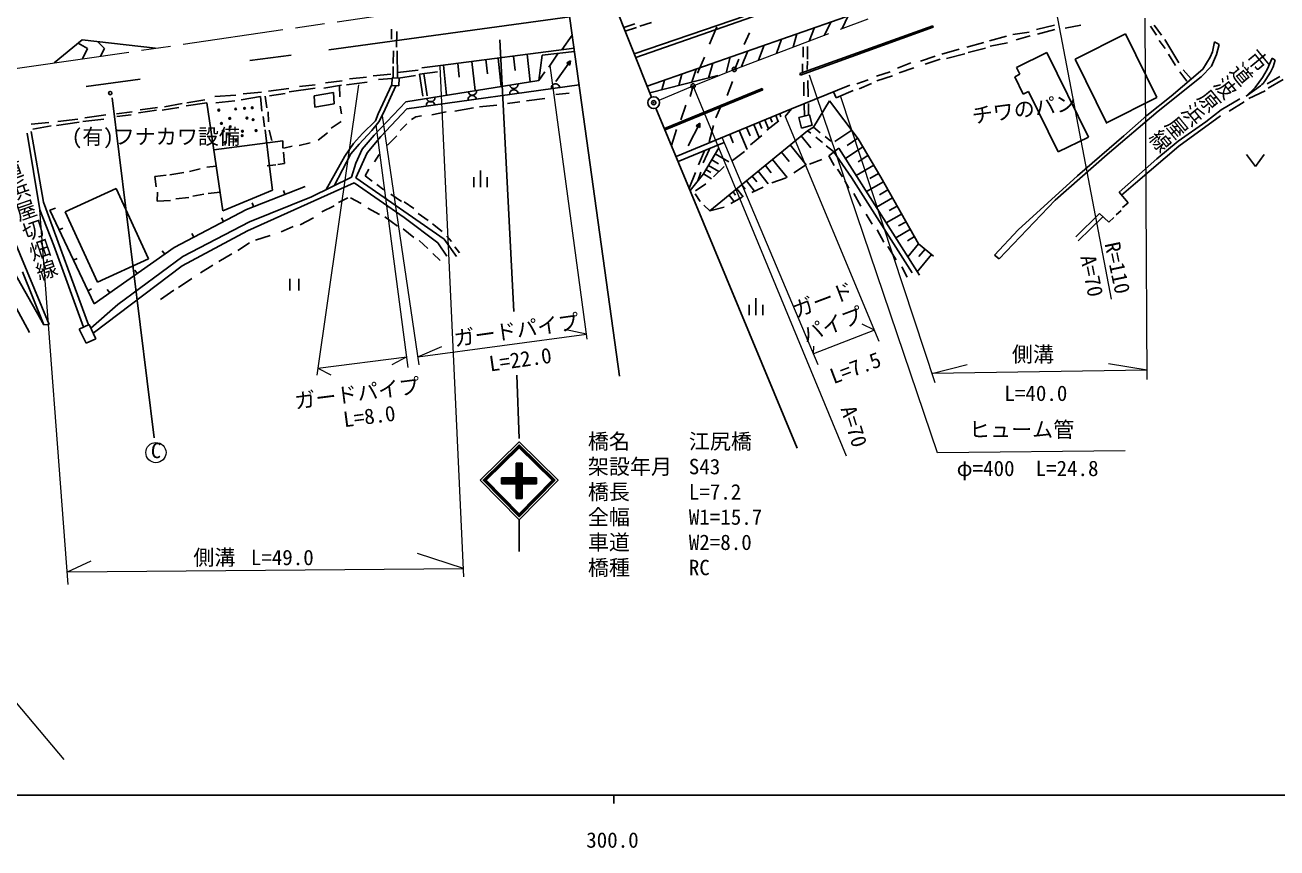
# Model space of a CAD drawing. Units: millimetres, scale not verified. Extents: x 40000 to 680000, y 20000 to 380000.
# Drawn here: x 298017 to 446838, y 198715 to 296548 of the extents above; entities that cross this region are included whole.
import ezdxf
from ezdxf.enums import TextEntityAlignment as Align

# ---------------------------------------------------------------- set-up
doc = ezdxf.new("R2010")
doc.units = ezdxf.units.MM
doc.header["$LTSCALE"] = 1000
doc.header["$PDMODE"] = 32
doc.header["$PDSIZE"] = 500
doc.linetypes.add('CHAIN', pattern=[18.5, 12, -1.5, 3.5, -1.5])
for name, color, linetype, lineweight in [('M-BGD', 7, 'Continuous', 25), ('M-BMK', 2, 'CHAIN', 13), ('M-BMK-SRVR', 3, 'Continuous', 25), ('M-STR-HTXT', 7, 'Continuous', 13), ('M-STR-STRC', 7, 'Continuous', 25), ('M-TTL-BAND', 7, 'Continuous', 25)]:
    doc.layers.add(name, color=color, linetype=linetype, lineweight=lineweight)
doc.layers.add('M-OTRS', color=6, linetype='Continuous')
doc.styles.add('@ＭＳ ゴシック', font='')
doc.styles.add('ＭＳ ゴシック', font='')
doc.styles.get('@ＭＳ ゴシック').set_extended_font_data('@MS Gothic')
doc.styles.get('ＭＳ ゴシック').set_extended_font_data('MS Gothic')

msp = doc.modelspace()

# ---------------------------------------------------------------- linework, layer by layer
at = {"layer": 'M-BGD'}
for p, q in [((359632, 320231), (372493, 287972)), ((368670, 254814), (362373, 300395)), ((370432, 293142), (390356, 299945)), ((390497, 299664), (370607, 292701)), ((334132, 293619), (362769, 297522)), ((369186, 296266), (370498, 296711)), ((369363, 295823), (370692, 296236)), ((371114, 296429), (372503, 296869)), ((379401, 294293), (380245, 296332)), ((405919, 296473), (390128, 290776)), ((405987, 296285), (390196, 290587)), ((405919, 296473), (405987, 296285)), ((418256, 296034), (420383, 296526)), ((421667, 296174), (423514, 296526)), ((431814, 296403), (432517, 295348)), ((432236, 296543), (433097, 295330)), ((341566, 296044), (341583, 294849)), ((342198, 295763), (342163, 293900)), ((361815, 293602), (363071, 295342)), ((384149, 295629), (383516, 294222)), ((412681, 294662), (414686, 295225)), ((415424, 295436), (417376, 295717)), ((415829, 294803), (417517, 295277)), ((418379, 295471), (420419, 296016)), ((422850, 292490), (428833, 295511)), ((428833, 295511), (432572, 287928)), ((432851, 294715), (433537, 293747)), ((433519, 294820), (435173, 292059)), ((341812, 293478), (341794, 291984)), ((342251, 293478), (342287, 290235)), ((363285, 293791), (347409, 291743)), ((363336, 293420), (359475, 292972)), ((360301, 291529), (361396, 293195)), ((390524, 293946), (390524, 292715)), ((391030, 293995), (391050, 292506)), ((406983, 293097), (409041, 293677)), ((409955, 293923), (411995, 294486)), ((410131, 293273), (412206, 293800)), ((412734, 294046), (414809, 294433)), ((419478, 293270), (415890, 291501)), ((419478, 293270), (424431, 283224)), ((439182, 293378), (438883, 292710)), ((439428, 294556), (439182, 293378)), ((439956, 294240), (439428, 294556)), ((439657, 293026), (439956, 294240)), ((329668, 292986), (324747, 292318)), ((347409, 291743), (345193, 291461)), ((347759, 291788), (348135, 288211)), ((349450, 292006), (349623, 290363)), ((351142, 292224), (351507, 288750)), ((352802, 292439), (352979, 290748)), ((354264, 292627), (354619, 289248)), ((356090, 292863), (356272, 291125)), ((357718, 293073), (358062, 289798)), ((359475, 292972), (359106, 289965)), ((361095, 289853), (362853, 292284)), ((362853, 292284), (362407, 292051)), ((362407, 292051), (362772, 291787)), ((362772, 291787), (362853, 292284)), ((377959, 290846), (378768, 292745)), ((382883, 292499), (382404, 291302)), ((390434, 291941), (390424, 290968)), ((391020, 292258), (390990, 291266)), ((401725, 291409), (403308, 292042)), ((404451, 292270), (406210, 292851)), ((405031, 291901), (406790, 292499)), ((407564, 292569), (409744, 293132)), ((422850, 292490), (426613, 284858)), ((433942, 293079), (434768, 291725)), ((438883, 292710), (438021, 291303)), ((439059, 291672), (439657, 293026)), ((446273, 292613), (445675, 291277)), ((446273, 292613), (446620, 292376)), ((446396, 291576), (446625, 292367)), ((338616, 290336), (336577, 290160)), ((341500, 290688), (339390, 290512)), ((341663, 290263), (341629, 289356)), ((341663, 290263), (342500, 290225)), ((341794, 291615), (341794, 290257)), ((344736, 291180), (342280, 290899)), ((342425, 290228), (344415, 290538)), ((342500, 290225), (342466, 289318)), ((344908, 290714), (347053, 290995)), ((345294, 288076), (344908, 290714)), ((345435, 290784), (345822, 288147)), ((359106, 289965), (359789, 290970)), ((390128, 290776), (390196, 290587)), ((399228, 290459), (400846, 290987)), ((399263, 289931), (401128, 290494)), ((401936, 290881), (403660, 291479)), ((416288, 290693), (415661, 290384)), ((415661, 290384), (416678, 288321)), ((415890, 291501), (416288, 290693)), ((432711, 286309), (437845, 290371)), ((438021, 291303), (434276, 288103)), ((435296, 290969), (436105, 289861)), ((435700, 291233), (436632, 290160)), ((437845, 290371), (439059, 291672)), ((445113, 290292), (444233, 289131)), ((445675, 291277), (445113, 290292)), ((445499, 290081), (446080, 290943)), ((445675, 289553), (447170, 290415)), ((446080, 290943), (446396, 291576)), ((311689, 290121), (305275, 289260)), ((329367, 288999), (326975, 288683)), ((329433, 288604), (332492, 289061)), ((332497, 289457), (330633, 289246)), ((333547, 289061), (335623, 289413)), ((335697, 289914), (333728, 289668)), ((335411, 289307), (335447, 288006)), ((336220, 289448), (338682, 289764)), ((341633, 289473), (340001, 285992)), ((340054, 290081), (341659, 290175)), ((342097, 289334), (340639, 286098)), ((341629, 289356), (342466, 289318)), ((343276, 287434), (359106, 289965)), ((363886, 289442), (343417, 286590)), ((374021, 284262), (385628, 289015)), ((374096, 284077), (385703, 288830)), ((377080, 288067), (377430, 289317)), ((382109, 289826), (381476, 288173)), ((385628, 289015), (385703, 288830)), ((389143, 286590), (396067, 289393)), ((390583, 289757), (390583, 288129)), ((391080, 289936), (391099, 288000)), ((394445, 287892), (396450, 288771)), ((396907, 289545), (398244, 290037)), ((397153, 288982), (398630, 289615)), ((443178, 288076), (444866, 289325)), ((444233, 289131), (443178, 288076)), ((443477, 287812), (445429, 288744)), ((444866, 289325), (445042, 289465)), ((445042, 289465), (445200, 289606)), ((445200, 289606), (445236, 289641)), ((445236, 289641), (445306, 289782)), ((445306, 289782), (445376, 289887)), ((445376, 289887), (445499, 290081)), ((445781, 289043), (447592, 290063)), ((319624, 287311), (317162, 286924)), ((319396, 287663), (317268, 287311)), ((321524, 274474), (319624, 287311)), ((323071, 288226), (320574, 288050)), ((320715, 287311), (322966, 287557)), ((323704, 287663), (326025, 288050)), ((326131, 288577), (323950, 288366)), ((326025, 288050), (326166, 286326)), ((326549, 288076), (326760, 286705)), ((327076, 288147), (328940, 288428)), ((332385, 288134), (334688, 288511)), ((332385, 288134), (332474, 286784)), ((334688, 288511), (334777, 287162)), ((343276, 287434), (339513, 283460)), ((355388, 287232), (356830, 287408)), ((357639, 287549), (359820, 287830)), ((361121, 288287), (362704, 288463)), ((393645, 287540), (391746, 284410)), ((397057, 283038), (393645, 287540)), ((394445, 287892), (394125, 288607)), ((417306, 288631), (416678, 288321)), ((417306, 288631), (420844, 281455)), ((432572, 287928), (426589, 284907)), ((434276, 288103), (431374, 285781)), ((440189, 286476), (442440, 287777)), ((442950, 287408), (441138, 286300)), ((307614, 285869), (305117, 285518)), ((310761, 286239), (308880, 286010)), ((308915, 285676), (310621, 285869)), ((311500, 286115), (313663, 286414)), ((313751, 286731), (311711, 286450)), ((314314, 286414), (316283, 286749)), ((316688, 287206), (314577, 286836)), ((326935, 286212), (326971, 285052)), ((332474, 286784), (334777, 287162)), ((335482, 286916), (335623, 286001)), ((340001, 285992), (339685, 285148)), ((340639, 286098), (340076, 285043)), ((340322, 283284), (343417, 286590)), ((344477, 285623), (345145, 285746)), ((346393, 285887), (348082, 286239)), ((349102, 286309), (351335, 286696)), ((352056, 286819), (354113, 287012)), ((373020, 286675), (389789, 246241)), ((375410, 280913), (389143, 286590)), ((375954, 285289), (376552, 287012)), ((380702, 286766), (380140, 285500)), ((387264, 285813), (387561, 285095)), ((387726, 286004), (387878, 285637)), ((389143, 286590), (388362, 285658)), ((389112, 286577), (389119, 286561)), ((390010, 285538), (391270, 285886)), ((390653, 287097), (390675, 285722)), ((391169, 287216), (391169, 285858)), ((391270, 285886), (391568, 284625)), ((426661, 281139), (432711, 286309)), ((431374, 285781), (428648, 283372)), ((440136, 285737), (435177, 282150)), ((438395, 285052), (440189, 286476)), ((300826, 284955), (298751, 284744)), ((298927, 284163), (301142, 284550)), ((301740, 284621), (304448, 285008)), ((304308, 285359), (301916, 285078)), ((304906, 285078), (307367, 285359)), ((326342, 285658), (326483, 284462)), ((335587, 285087), (334392, 284278)), ((339685, 285148), (338139, 283637)), ((340076, 285043), (339232, 284023)), ((342595, 284023), (343386, 284814)), ((343967, 285307), (344477, 285623)), ((376859, 282187), (378216, 284863)), ((378216, 284863), (377812, 284563)), ((377812, 284563), (378213, 284360)), ((378213, 284360), (378216, 284863)), ((379858, 284586), (379331, 282651)), ((383787, 284376), (384198, 283382)), ((384646, 284731), (385291, 283172)), ((385301, 285002), (385614, 284245)), ((385955, 285272), (386393, 284212)), ((387631, 285148), (386189, 284058)), ((386610, 285543), (386838, 284991)), ((390010, 285538), (390307, 284278)), ((390307, 284278), (391568, 284625)), ((391746, 284410), (391042, 283988)), ((391746, 284410), (392520, 283741)), ((395563, 284973), (395581, 284985)), ((435107, 282730), (438395, 285052)), ((298276, 283689), (299792, 274564)), ((300193, 275476), (298751, 283882)), ((320455, 281695), (328675, 282771)), ((326553, 284076), (327080, 279750)), ((327041, 284067), (327357, 282836)), ((328675, 282771), (328675, 281892)), ((332844, 282871), (333970, 283715)), ((338139, 283637), (337049, 282477)), ((339232, 284023), (337755, 282405)), ((339513, 283460), (338106, 281772)), ((338669, 281350), (340322, 283284)), ((341118, 282282), (342226, 283390)), ((374862, 282234), (375462, 284128)), ((391042, 283988), (379436, 274456)), ((381798, 283554), (382210, 282559)), ((382927, 284021), (383861, 281760)), ((385591, 283425), (384254, 282299)), ((390281, 283363), (391425, 281931)), ((391429, 283706), (391042, 283988)), ((392801, 282581), (392027, 283214)), ((393117, 283284), (393786, 282757)), ((396298, 284039), (394280, 282686)), ((397021, 283098), (395730, 282229)), ((399729, 278466), (397057, 283038)), ((424431, 283224), (420844, 281455)), ((428648, 283372), (423127, 278607)), ((328745, 281435), (328851, 280100)), ((328764, 281921), (329784, 282132)), ((330593, 282238), (331894, 282554)), ((337049, 282477), (336030, 280965)), ((337755, 282405), (336735, 281244)), ((338106, 281772), (337333, 280119)), ((337333, 278396), (338669, 281350)), ((375657, 280318), (381114, 282599)), ((378768, 281596), (378064, 279943)), ((378627, 280154), (379401, 281807)), ((378662, 278853), (380482, 281946)), ((383551, 281526), (382109, 280435)), ((387936, 281437), (388837, 280308)), ((388989, 282301), (390883, 279928)), ((394137, 281526), (393258, 282194)), ((393575, 280998), (394770, 281913)), ((396248, 278431), (394137, 281526)), ((394770, 281913), (404337, 266824)), ((397620, 282074), (395549, 280685)), ((435177, 282150), (430007, 277736)), ((432557, 280638), (435107, 282730)), ((327831, 279924), (326812, 279819)), ((328851, 280100), (328077, 279959)), ((336030, 280965), (333833, 276985)), ((336735, 281244), (334758, 277440)), ((337333, 280119), (336840, 278466)), ((339553, 280277), (340116, 281139)), ((379254, 279858), (380500, 279125)), ((379655, 280540), (380459, 280067)), ((380056, 281223), (381677, 280269)), ((386026, 279868), (386730, 278987)), ((386883, 280572), (388597, 278426)), ((389425, 278993), (390796, 279873)), ((391253, 280013), (392731, 280576)), ((394208, 279838), (393575, 280998)), ((398906, 279874), (396820, 278680)), ((398219, 281049), (397070, 280283)), ((420489, 275723), (426661, 281139)), ((428072, 276663), (432557, 280638)), ((443222, 281150), (444270, 279749)), ((444270, 279749), (445322, 281147)), ((313465, 278545), (314802, 278686)), ((313606, 277314), (313465, 278545)), ((315224, 278756), (316912, 279037)), ((317580, 279143), (318846, 279459)), ((320740, 279770), (319620, 279635)), ((327080, 279750), (327432, 276901)), ((336840, 278466), (332057, 276109)), ((347849, 271080), (337333, 278396)), ((338463, 278624), (338867, 279398)), ((339289, 277991), (338463, 278624)), ((351359, 278469), (351358, 277269)), ((352158, 277268), (352160, 279268)), ((352959, 278467), (352958, 277267)), ((377713, 279029), (376966, 277161)), ((377075, 276897), (378662, 278853)), ((377976, 278007), (378346, 279064)), ((378662, 278853), (379633, 278282)), ((378958, 279355), (379550, 279007)), ((381124, 279732), (379858, 278501)), ((384472, 278592), (385015, 277911)), ((385169, 279165), (386375, 277655)), ((386787, 277798), (388510, 278396)), ((395192, 278501), (394595, 279415)), ((403458, 267071), (396248, 278431)), ((399485, 278885), (398451, 278293)), ((404231, 270553), (399729, 278466)), ((423127, 278607), (416093, 272188)), ((308835, 277123), (302778, 274327)), ((308835, 277123), (312696, 268756)), ((327432, 276901), (321524, 274474)), ((331311, 277365), (324328, 274619)), ((324460, 272100), (337157, 277798)), ((328912, 276422), (328729, 276887)), ((337157, 277798), (343101, 273683)), ((340661, 276971), (339817, 277604)), ((378944, 277657), (377713, 276848)), ((382638, 277086), (383392, 276142)), ((383206, 277552), (383619, 277035)), ((383774, 278019), (384747, 276800)), ((384395, 276637), (385767, 277270)), ((395931, 277165), (395474, 278044)), ((400056, 277892), (398048, 276743)), ((400598, 276939), (399608, 276373)), ((430007, 277736), (428356, 276333)), ((300881, 260929), (294761, 275630)), ((305557, 260902), (300193, 275476)), ((313746, 276681), (313711, 275591)), ((313711, 275591), (315294, 275696)), ((315927, 275872), (317475, 276048)), ((317967, 276189), (319268, 276435)), ((319796, 276540), (321196, 276685)), ((332057, 276109), (324706, 273155)), ((325190, 274958), (325007, 275423)), ((335262, 275459), (336370, 275986)), ((336704, 276004), (337988, 275318)), ((342753, 275582), (341505, 276426)), ((344230, 274755), (343087, 275547)), ((377678, 276496), (378275, 275582)), ((381713, 276326), (382329, 275555)), ((381933, 275336), (383270, 276074)), ((382175, 276706), (382482, 276322)), ((397373, 275019), (396529, 276531)), ((401140, 275987), (399223, 274890)), ((413806, 268759), (420489, 275723)), ((429145, 275415), (428072, 276663)), ((428495, 274870), (429145, 275415)), ((299792, 274564), (301424, 270324)), ((300959, 274526), (301657, 274758)), ((306219, 263400), (300959, 274526)), ((302778, 274327), (306639, 265961)), ((324328, 274619), (315763, 270103)), ((333292, 274333), (334752, 275054)), ((338761, 274773), (340168, 274017)), ((345954, 273313), (344758, 274140)), ((378698, 275125), (379436, 274456)), ((379436, 274456), (381124, 274914)), ((398710, 272874), (398006, 274070)), ((402224, 274082), (400398, 273037)), ((401682, 275034), (400740, 274495)), ((422920, 271388), (425751, 274149)), ((425751, 274149), (426859, 273094)), ((427721, 273973), (428301, 274483)), ((291631, 272641), (298559, 260015)), ((302061, 272195), (302513, 272409)), ((324706, 273155), (316793, 269040)), ((321609, 273185), (321375, 273627)), ((328457, 271959), (329899, 272592)), ((330707, 272786), (332308, 273612)), ((340801, 273735), (342279, 272628)), ((343101, 273683), (347075, 270658)), ((347607, 272012), (346446, 272927)), ((402741, 273172), (401846, 272660)), ((423219, 270913), (426121, 273762)), ((426859, 273094), (427439, 273656)), ((316688, 267915), (324460, 272100)), ((318070, 271320), (317837, 271762)), ((325432, 270992), (327155, 271520)), ((342947, 272311), (344230, 271309)), ((344864, 270939), (345901, 269990)), ((349326, 269040), (347849, 271080)), ((348697, 270834), (348152, 271449)), ((400116, 270728), (399307, 272206)), ((403258, 272263), (401520, 271268)), ((403752, 271394), (402903, 270908)), ((416093, 272188), (413279, 269181)), ((301424, 270324), (304950, 260626)), ((315763, 270103), (306219, 263400)), ((314624, 269303), (314337, 269713)), ((323322, 269726), (324693, 270640)), ((346481, 269392), (347378, 268548)), ((347075, 270658), (348165, 269075)), ((349682, 269462), (349119, 270166)), ((401558, 268653), (400574, 270201)), ((404231, 270553), (402955, 269003)), ((406025, 269075), (404231, 270553)), ((405006, 269915), (404263, 269013)), ((295746, 268913), (300248, 260894)), ((303771, 268579), (304223, 268793)), ((306115, 259915), (316688, 267915)), ((312696, 268756), (306639, 265961)), ((316793, 269040), (309056, 263343)), ((318873, 267106), (320332, 268020)), ((321036, 268425), (322583, 269357)), ((405781, 269277), (404086, 267219)), ((413279, 269181), (413806, 268759)), ((297733, 267189), (300248, 260894)), ((311351, 267004), (311063, 267413)), ((316270, 265365), (317835, 266420)), ((402860, 266578), (402262, 267809)), ((305480, 264963), (305932, 265177)), ((308078, 264705), (307790, 265114)), ((314107, 263905), (315707, 265013)), ((329513, 266378), (329511, 264978)), ((330561, 264976), (330563, 266376)), ((384902, 262074), (384904, 264074)), ((309056, 263343), (305828, 260514)), ((384103, 263275), (384102, 262075)), ((385703, 263273), (385702, 262073)), ((300248, 260894), (300881, 260929)), ((304466, 260406), (305627, 260933)), ((305627, 260933), (306435, 259245)), ((304466, 260406), (305275, 258718)), ((305275, 258718), (306435, 259245))]:
    msp.add_line(p, q, dxfattribs=at)
for centre, radius in [((308147, 288466), 200), ((321051, 286428), 100), ((323056, 286568), 100), ((324111, 286639), 100), ((325025, 286709), 100), ((321367, 284845), 100), ((322352, 285443), 100), ((322423, 284458), 100), ((324392, 285478), 100), ((325131, 285302), 100), ((321579, 283966), 100), ((322282, 283544), 100), ((323091, 282911), 100), ((323829, 283403), 100), ((323865, 283930), 100), ((325482, 284001), 100), ((321825, 282594), 100)]:
    msp.add_circle(centre, radius, dxfattribs=at)
for centre, start, end in [((351191, 288700), 189.08363, 9.08363), ((356128, 288361), 7.9319, 187.9319), ((356129, 289489), 189.08363, 9.08363), ((361080, 289051), 7.9319, 187.9319), ((346223, 286981), 7.9319, 187.9319), ((346254, 287910), 189.08363, 9.08363), ((351175, 287671), 7.9319, 187.9319)]:
    msp.add_arc(centre, 500, start, end, dxfattribs=at)
at = {"layer": 'M-BMK'}
for p, q in [((382333, 291274), (403391, 299254)), ((298498, 291601), (347083, 298692)), ((264051, 286775), (298498, 291601)), ((377430, 289317), (382333, 291274)), ((373396, 287597), (377430, 289317))]:
    msp.add_line(p, q, dxfattribs=at)
at = {"layer": 'M-BMK-SRVR'}
msp.add_circle((372752, 287322), 700, dxfattribs=at)
at = {"layer": 'M-OTRS'}
for p in [(382333, 291274), (377430, 289317), (372752, 287322)]:
    msp.add_point(p, dxfattribs=at)
at = {"layer": 'M-STR-HTXT'}
for p, q in [((427187, 263963), (419535, 303982)), ((431400, 254414), (431189, 297383)), ((364841, 259189), (360433, 291729)), ((350168, 230964), (347359, 291625)), ((406476, 245708), (391285, 290580)), ((337670, 289449), (332686, 254906)), ((395663, 245287), (377430, 289317)), ((406195, 253993), (394950, 288113)), ((340463, 285768), (344832, 256170)), ((343568, 255819), (339776, 284680)), ((388362, 285658), (399525, 258978)), ((392293, 256170), (380872, 283171)), ((303163, 230052), (299792, 274564)), ((398979, 260283), (397516, 260986)), ((344691, 257120), (364757, 259809)), ((364757, 259809), (362134, 260353)), ((398979, 260283), (391741, 257476)), ((344691, 257120), (347574, 258313)), ((391741, 257476), (391783, 258384)), ((332806, 255739), (343398, 257112)), ((343398, 257112), (341630, 256168)), ((405823, 255121), (410001, 256203)), ((431394, 255524), (426831, 256256)), ((332806, 255739), (334385, 254972)), ((431394, 255524), (405823, 255121)), ((428802, 245919), (406476, 245708)), ((350123, 231940), (344655, 233729)), ((303050, 231532), (305897, 232850)), ((303050, 231532), (350123, 231940)), ((296116, 216956), (302632, 209235))]:
    msp.add_line(p, q, dxfattribs=at)
msp.add_circle((313580, 245716), 1200, dxfattribs=at)
at = {"layer": 'M-STR-STRC'}
for p, q in [((395869, 297644), (395140, 296127)), ((371974, 289273), (395580, 297542)), ((391860, 296239), (391232, 294646)), ((393856, 296938), (393005, 295318)), ((301490, 292038), (304827, 294780)), ((304827, 294780), (313523, 293794)), ((354450, 294785), (356135, 262488)), ((387944, 294867), (387359, 293178)), ((389779, 295510), (389330, 293925)), ((304335, 294376), (305459, 293760)), ((305459, 293760), (304860, 292530)), ((306673, 294570), (307463, 293760)), ((307463, 293760), (306978, 292839)), ((383950, 293468), (383201, 291603)), ((385865, 294139), (385209, 292363)), ((379771, 292004), (379246, 290248)), ((381836, 292728), (381353, 290882)), ((372281, 288502), (380374, 290531)), ((376088, 290714), (375725, 289365)), ((377807, 291316), (377274, 289754)), ((374015, 289988), (373726, 288864)), ((308393, 287904), (313378, 247464)), ((356487, 254906), (356767, 247393)), ((357100, 244468), (356400, 244468)), ((356400, 244468), (356400, 242718)), ((356450, 244468), (356450, 242718)), ((356500, 244468), (356500, 242718)), ((356550, 244468), (356550, 242718)), ((356600, 244468), (356600, 242718)), ((356650, 244468), (356650, 242718)), ((356700, 244468), (356700, 242718)), ((356750, 244468), (356750, 242718)), ((356800, 244468), (356800, 242718)), ((356850, 244468), (356850, 242718)), ((356900, 244468), (356900, 242718)), ((356950, 244468), (356950, 242718)), ((357000, 244468), (357000, 242718)), ((357050, 244468), (357050, 242718)), ((357100, 244468), (357100, 242718)), ((356400, 242718), (354650, 242718)), ((354650, 242718), (354650, 242018)), ((354650, 242668), (358800, 242668)), ((354650, 242618), (358800, 242618)), ((358800, 242718), (357100, 242718)), ((358800, 242018), (358800, 242718)), ((354650, 242568), (358800, 242568)), ((354650, 242518), (358800, 242518)), ((354650, 242468), (358800, 242468)), ((354650, 242418), (358800, 242418)), ((354650, 242368), (358800, 242368)), ((354650, 242318), (358800, 242318)), ((354650, 242268), (358800, 242268)), ((354650, 242218), (358800, 242218)), ((354650, 242168), (358800, 242168)), ((354650, 242118), (358800, 242118)), ((354650, 242068), (358800, 242068)), ((354650, 242018), (356400, 242018)), ((356400, 242018), (356400, 240268)), ((356450, 240268), (356450, 242018)), ((356500, 240268), (356500, 242018)), ((356550, 240268), (356550, 242018)), ((356600, 240268), (356600, 242018)), ((356650, 240268), (356650, 242018)), ((356700, 240268), (356700, 242018)), ((356750, 240268), (356750, 242018)), ((356800, 240268), (356800, 242018)), ((356850, 240268), (356850, 242018)), ((356900, 240268), (356900, 242018)), ((356950, 240268), (356950, 242018)), ((357000, 240268), (357000, 242018)), ((357050, 240268), (357050, 242018)), ((357100, 240268), (357100, 242018)), ((357100, 242018), (358800, 242018)), ((356400, 240268), (357100, 240268)), ((356750, 237734), (356750, 233979))]:
    msp.add_line(p, q, dxfattribs=at)
for points in [[(352121, 242454), (356750, 246989), (361376, 242454), (356750, 237734)], [(361023, 242451), (356750, 238091), (352475, 242451), (356750, 246639)], [(360952, 242450), (356750, 238162), (352546, 242450), (356750, 246569)], [(360881, 242450), (356750, 238234), (352616, 242450), (356750, 246499)], [(360811, 242449), (356750, 238305), (352687, 242449), (356750, 246429)], [(360740, 242448), (356750, 238377), (352758, 242448), (356750, 246359)], [(360662, 242454), (356750, 246289), (352836, 242454), (356750, 238448)]]:
    msp.add_lwpolyline(points, close=True, dxfattribs=at)
at = {"layer": 'M-TTL-BAND'}
for p, q in [((40000, 205000), (579000, 205000)), ((368000, 205000), (368000, 204000))]:
    msp.add_line(p, q, dxfattribs=at)

# ---------------------------------------------------------------- texts
at = {"layer": 'M-BGD', "style": '@ＭＳ ゴシック'}
for s, rotation, p in [('市道波原浜屋線', 219.538, (431101, 283131)), ('市道浜屋切畑線', 289.077, (299560, 265797))]:
    msp.add_text(s, height=1833, rotation=rotation, dxfattribs=at).set_placement(p, align=Align.BOTTOM_RIGHT)
at = {"layer": 'M-BGD', "style": 'ＭＳ ゴシック'}
msp.add_text('チワのパン', height=1833, rotation=7.453, dxfattribs=at).set_placement((416785, 286554), align=Align.MIDDLE_CENTER)
msp.add_text('(有)フナカワ設備', height=1833, dxfattribs=at).set_placement((313564, 283289), align=Align.MIDDLE_CENTER)
at = {"layer": 'M-STR-HTXT', "style": 'ＭＳ ゴシック'}
for s, rotation, p in [('R=110', 281.929, (427886, 267686)), ('A=70', 281.316, (424833, 266727)), ('ガード', 20.626, (392856, 263888)), ('ガードパイプ', 8.078, (356419, 260300)), ('パイプ', 20.626, (393981, 260933)), ('L=22.0', 8.078, (356892, 256791)), ('L=7.5', 20.626, (396725, 255799)), ('ガードパイプ', 7.261, (337498, 252774)), ('L=8.0', 7.261, (338941, 250038)), ('A=70', 287.254, (396562, 248827))]:
    msp.add_text(s, height=1833, rotation=rotation, dxfattribs=at).set_placement(p, align=Align.MIDDLE_CENTER)
for s, p in [('側溝', (417827, 257416)), ('L=40.0', (418179, 252774)), ('ヒューム管', (416480, 248467)), ('φ=400\u3000L=24.8', (417194, 243841)), ('側溝', (320523, 233252)), ('L=49.0', (328595, 233252))]:
    msp.add_text(s, height=1833, dxfattribs=at).set_placement(p, align=Align.MIDDLE_CENTER)
for s, p in [('橋名', (364921, 245590)), ('江尻橋', (376921, 245590)), ('架設年月', (364921, 242590)), ('S43', (376921, 242590)), ('橋長', (364921, 239590)), ('L=7.2', (376921, 239590)), ('全幅', (364921, 236590)), ('W1=15.7', (376921, 236590)), ('車道', (364921, 233590)), ('W2=8.0', (376921, 233590)), ('橋種', (364921, 230590)), ('RC', (376921, 230590))]:
    msp.add_text(s, height=1833, dxfattribs=at).set_placement(p, align=Align.BOTTOM_LEFT)
msp.add_text('C', height=1833, rotation=356.111, dxfattribs=at).set_placement((313499, 244519), align=Align.BOTTOM_CENTER)
at = {"layer": 'M-TTL-BAND', "style": 'ＭＳ ゴシック'}
msp.add_text('300.0', height=1833, dxfattribs=at).set_placement((367844, 198195), align=Align.BOTTOM_CENTER)

doc.saveas('drawing.dxf')
